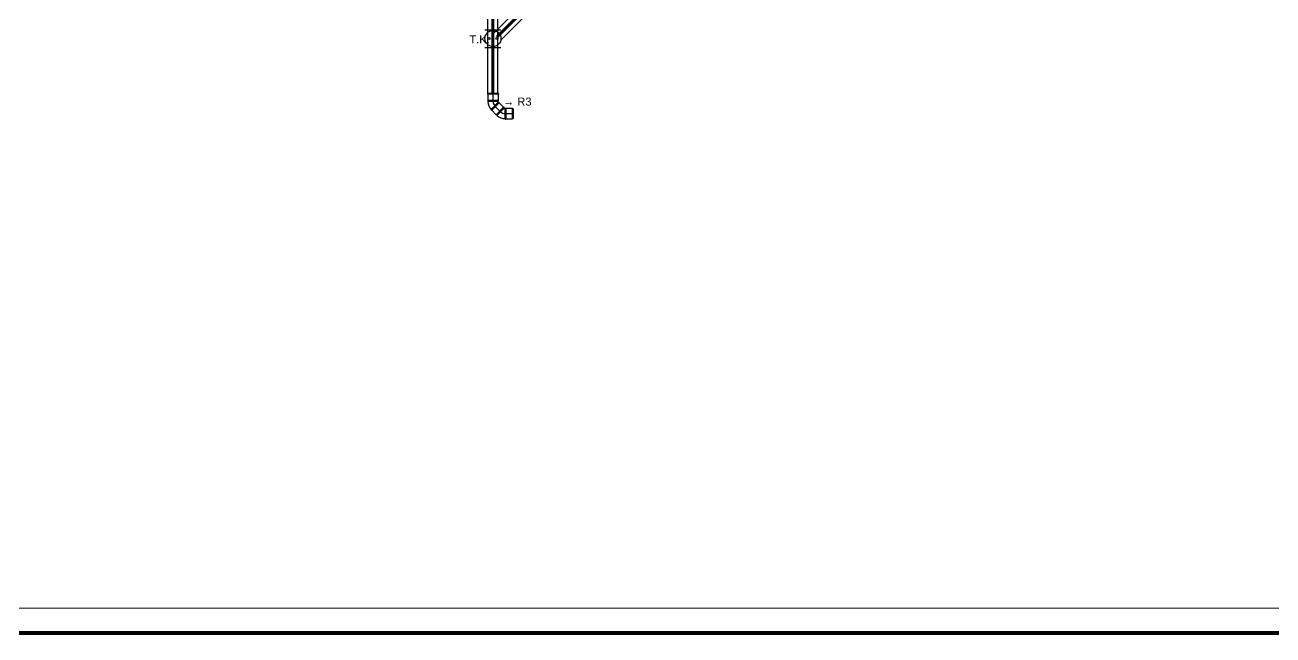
# Model space of a CAD drawing. Header units: centimetres. Extents: x -13133 to 30552, y -2 to 4552.
# Drawn here: x 17692 to 18940, y -2 to 608 of the extents above; entities that cross this region are included whole.
import ezdxf

# ---------------------------------------------------------------- set-up
doc = ezdxf.new("R2010")
doc.units = ezdxf.units.CM
doc.linetypes.add('PIS', pattern=[38, 30, -8])
for name, color, linetype in [('MTY-PISSU-BORU', 6, 'CONTINUOUS'), ('MTY-PVC', 43, 'CONTINUOUS'), ('MTY-VANA', 1, 'CONTINUOUS'), ('ROTAS-PAFTA', 7, 'CONTINUOUS'), ('ROTAS-PIS-SU-BORUSU', 6, 'PIS'), ('ROTAS-PISSU-CAP', 211, 'CONTINUOUS'), ('ROTAS-PVC', 43, 'CONTINUOUS'), ('ROTAS-TEFRIS', 15, 'CONTINUOUS'), ('ROTAS-VANA', 1, 'CONTINUOUS')]:
    doc.layers.add(name, color=color, linetype=linetype)
doc.styles.add('MTYCAPLT', font='arial.ttf', dxfattribs={"width": 0.65, "height": 1})
doc.styles.add('ROTAS', font='arial.ttf')
doc.linetypes.add('PİS SU', pattern='A,6,-0.4,[")",Standard,S=1,R=0,X=-0.1,Y=-0.375],-0.2', length=6.6)

# ---------------------------------------------------------------- blocks, each defined once
blk = doc.blocks.new('MTY-TEMIZLEME KAPAGI KOLON')
at = {"layer": 'MTY-VANA', "color": 1, "ltscale": 75}
for p, q in [((-10, 11), (10, 11)), ((-10, -11), (10, -11))]:
    blk.add_line(p, q, dxfattribs=at)
for centre, radius in [((0, 0), 10), ((-5, 0), 1.25), ((5, 0), 1.25)]:
    blk.add_circle(centre, radius, dxfattribs=at)
at = {"layer": 'MTY-VANA', "color": 1, "ltscale": 75, "style": 'MTYCAPLT'}
blk.add_attdef('TK', (-29.6, -6), '', height=10, dxfattribs=at)
blk = doc.blocks.new('PVC DIRSEK')
at = {"layer": 'MTY-PISSU-BORU', "linetype": 'PİS SU', "ltscale": 5}
for p, q in [((0, 0), (0, -8)), ((2, -12.6), (7.6, -18.2)), ((11.9, -20), (20.3, -20))]:
    blk.add_line(p, q, dxfattribs=at)
for centre, start, end in [((6, -8), 180, 225), ((11.9, -14), 225, 270)]:
    blk.add_arc(centre, 6, start, end, dxfattribs=at)
at = {"layer": 'MTY-PVC', "color": 43}
for p, q in [((-5.5, 0), (-5.5, -0.6)), ((5.5, 0), (-5.5, 0)), ((5.5, -0.6), (-5.5, -0.6)), ((-5.3, -0.6), (-5.3, -6.9)), ((5.3, -6.9), (-5.3, -6.9)), ((-5.3, -6.9), (-5, -8)), ((5, -8), (-5, -8)), ((5.3, -8.7), (-1.8, -15.8)), ((5.6, -9), (-1.6, -16.1)), ((6.3, -9.1), (-1.3, -16.7)), ((6.2, -9.2), (-1.3, -16.7)), ((5.3, -6.9), (5, -8)), ((5.3, -0.6), (5.3, -6.9)), ((5.3, -8.7), (5.6, -9)), ((5.5, 0), (5.5, -0.6)), ((5.9, -8.7), (5.5, -9)), ((5.9, -8.7), (5.6, -9)), ((5.9, -8.7), (6.3, -9.1)), ((5.9, -8.7), (6.3, -9.1)), ((6.3, -9.1), (6.2, -9.2)), ((6.2, -9.2), (10.6, -13.7)), ((-1.5, -16.1), (-1.9, -16.5)), ((-1.6, -16.1), (-1.9, -16.5)), ((-1.9, -16.5), (-1.5, -16.9)), ((-1.9, -16.5), (-1.5, -16.9)), ((-1.8, -15.8), (-1.5, -16.1)), ((-1.3, -16.7), (-1.5, -16.9)), ((-1.3, -16.7), (-1.5, -16.9)), ((-1.3, -16.7), (3.1, -21.2)), ((10.6, -13.7), (3.1, -21.2)), ((3.1, -21.2), (4.1, -21.7)), ((11.2, -14.7), (4.1, -21.7)), ((10.6, -13.7), (11.2, -14.7)), ((11.9, -15), (11.9, -25)), ((11.9, -15), (12.3, -15)), ((12.3, -14.5), (12.3, -15)), ((12.3, -14.5), (12.9, -14.5)), ((12.3, -15), (12.3, -25)), ((12.9, -14.5), (12.9, -14.7)), ((12.9, -14.7), (12.9, -25.3)), ((12.9, -14.7), (19.1, -14.7)), ((19.1, -14.7), (20.3, -15.1)), ((19.1, -14.7), (19.1, -25.3)), ((20.3, -15.1), (20.3, -25)), ((11.9, -25), (12.3, -25)), ((12.3, -25), (12.3, -25.5)), ((12.3, -25.5), (12.9, -25.5)), ((12.9, -25.3), (19.1, -25.3)), ((12.9, -25.3), (12.9, -25.5)), ((19.1, -25.3), (20.3, -25))]:
    blk.add_line(p, q, dxfattribs=at)
for centre, radius, start, end in [((6, -8), 11, 180, 225), ((6, -8), 1, 180, 225), ((11.9, -14), 11, 225, 270), ((11.9, -14), 1, 225, 270)]:
    blk.add_arc(centre, radius, start, end, dxfattribs=at)

msp = doc.modelspace()

# ---------------------------------------------------------------- linework, layer by layer
at = {"layer": 'ROTAS-PAFTA'}
for points, const_width in [([(15040, 0), (23060, 0), (23060, 2800), (15040, 2800)], 4), ([(15065, 25), (23035, 25), (23035, 2775), (15065, 2775)], 1)]:
    msp.add_lwpolyline(points, close=True, dxfattribs=dict(at, const_width=const_width))
at = {"layer": 'ROTAS-PIS-SU-BORUSU', "const_width": 3}
for points in [[(18160, 539.5), (18160, 1770)], [(18188, 620), (18164, 596)]]:
    msp.add_lwpolyline(points, dxfattribs=at)
at = {"layer": 'ROTAS-PVC'}
for p, q in [((18155, 539.5), (18155, 1770)), ((18165, 539.5), (18165, 1770)), ((18184.5, 623.5), (18160.5, 599.5)), ((18191.5, 616.5), (18167.5, 592.5))]:
    msp.add_line(p, q, dxfattribs=at)

# ---------------------------------------------------------------- block references
at = {"layer": 'ROTAS-TEFRIS'}
ref = msp.add_blockref('MTY-TEMIZLEME KAPAGI KOLON', (18160, 594.5), dxfattribs=dict(at, xscale=0.8, yscale=0.8))
ref.add_attrib('TK', 'T.K.', (18136.3, 589.7), dxfattribs={"layer": 'ROTAS-VANA', "color": 1, "ltscale": 75, "height": 8, "style": 'MTYCAPLT'})
msp.add_blockref('PVC DIRSEK', (18160, 539.5), dxfattribs=at)

# ---------------------------------------------------------------- texts
at = {"layer": 'ROTAS-PISSU-CAP', "style": 'ROTAS'}
msp.add_text('→ R3', height=8, dxfattribs=at).set_placement((18170, 527.5))

doc.saveas('drawing.dxf')
